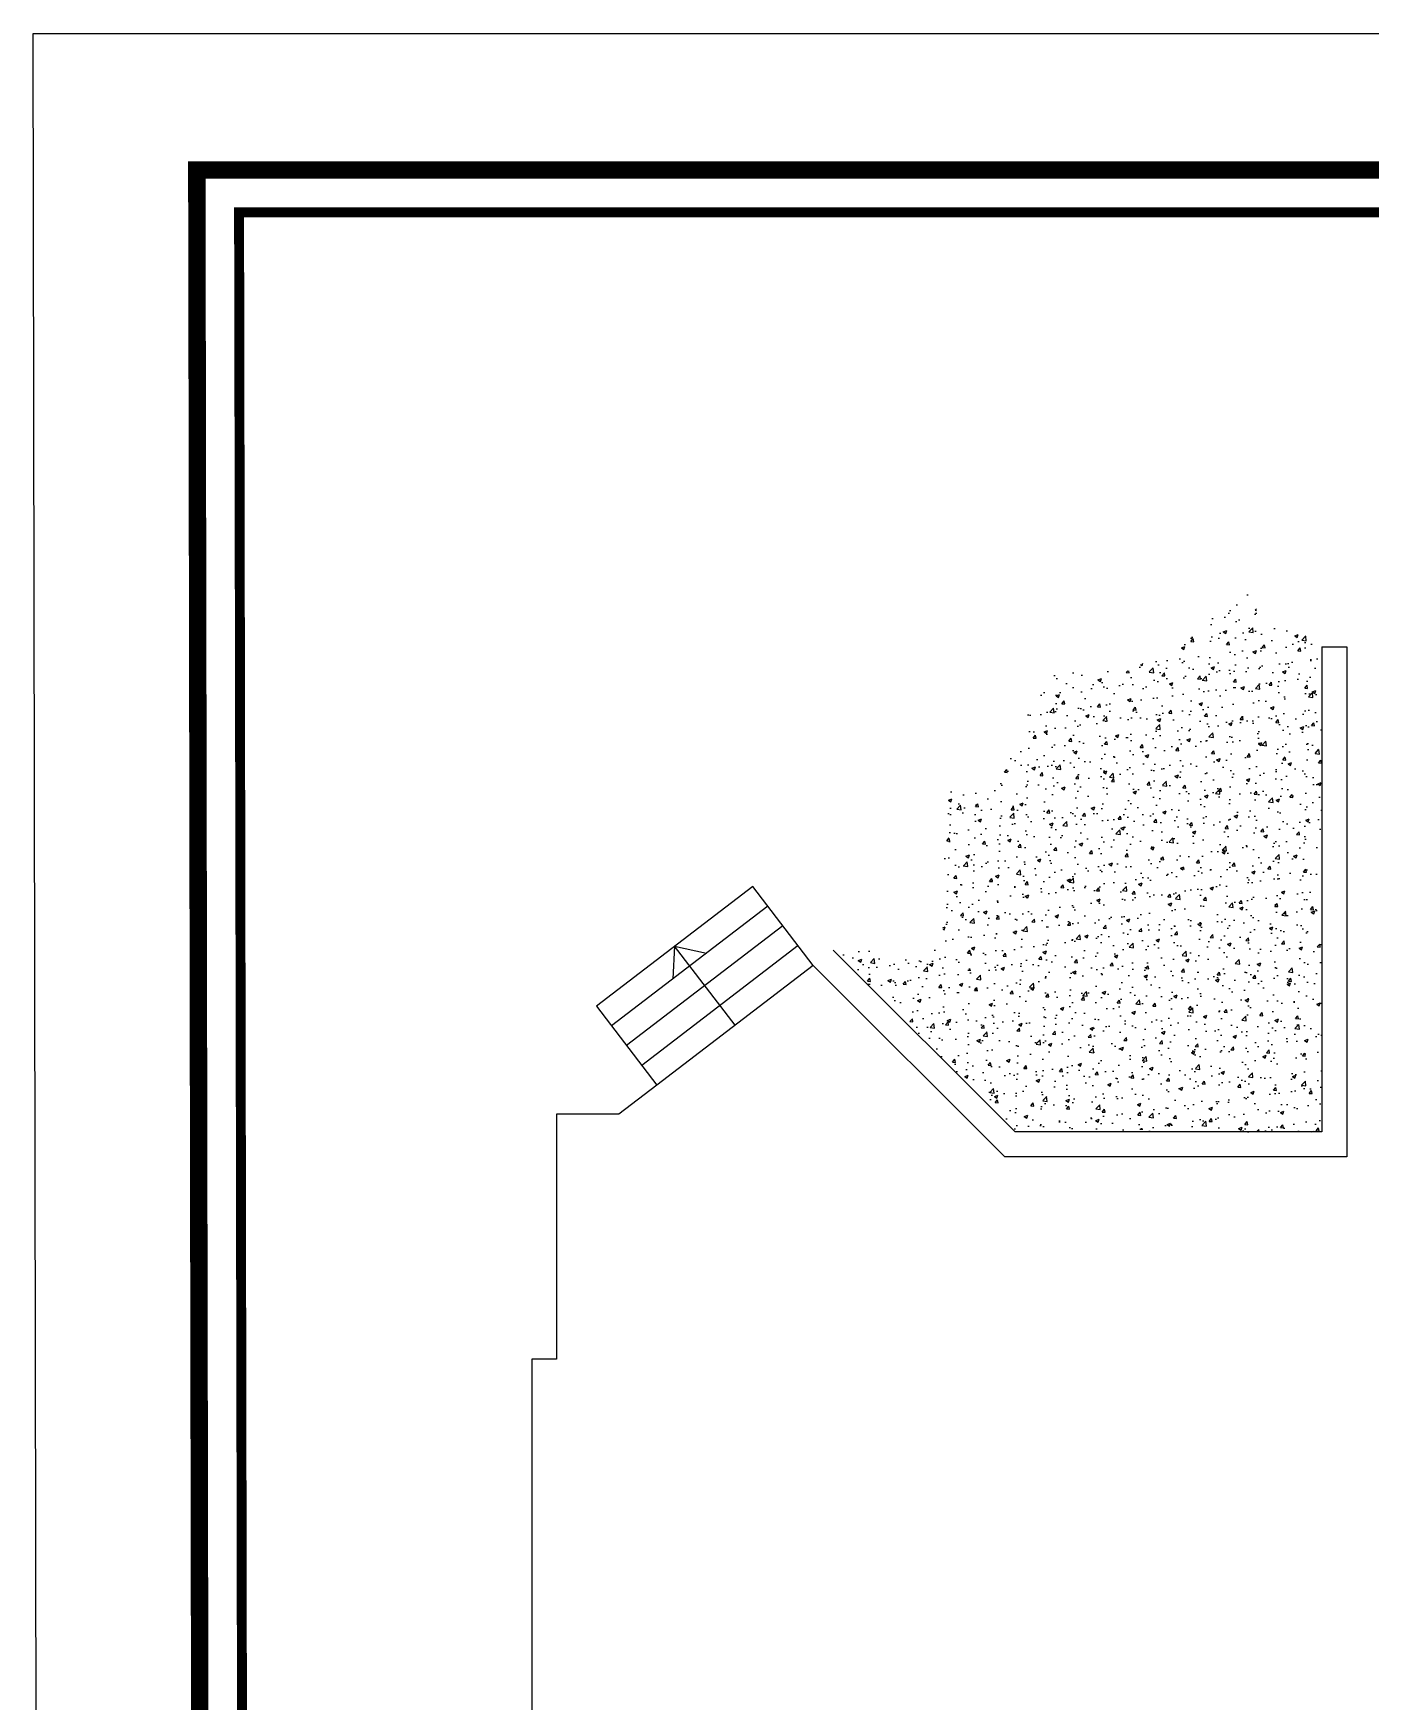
# Model space of a CAD drawing. Header units: centimetres. Extents: x 131563 to 145359, y 24878 to 28066.
# Drawn here: x 131563 to 132639, y 26724 to 28066 of the extents above; entities that cross this region are included whole.
import ezdxf

# ---------------------------------------------------------------- set-up
doc = ezdxf.new("R2010")
doc.units = ezdxf.units.CM
doc.header["$LTSCALE"] = 10
doc.header["$MEASUREMENT"] = 0
doc.layers.add('Auto-Antet', color=7, linetype='Continuous', lineweight=18)
doc.layers.add('LP-DIMENSION_INT_100', color=51, linetype='Continuous')
doc.layers.add('S2000-008 Rakam', color=1, linetype='Continuous')

msp = doc.modelspace()

# ---------------------------------------------------------------- hatches: boundary and pattern name
at = {"layer": 'LP-DIMENSION_INT_100'}
h = msp.add_hatch(dxfattribs=at)
h.set_pattern_fill('AR-CONC', color=3, scale=4)
h.set_pattern_definition([(50, (4122.048, -0.438), (28.6904073, -2.5100854), [3, -33]), (355, (4122.048, -0.438), (-5.5500533, 30.0876853), [2.4, -26.4]), (100.451444, (4124.439, -0.647), (23.140354, 27.5775996), [2.549608, -28.0456845]), (46.1842, (4122.048, 7.562), (42.689653, -6.620771), [4.5, -49.5]), (96.635635, (4125.605, 7.01), (37.386478, 38.964744), [3.824414, -42.06855]), (351.184164, (4122.048, 7.56), (37.386478, 38.964744), [3.6, -39.6]), (21, (4126.048, 5.562), (23.876282, -16.1047556), [3, -33]), (326, (4126.048, 5.562), (9.732613, 29.006002), [2.4, -26.4]), (71.451445, (4128.037, 4.22), (33.608895, 12.901246), [2.5496076, -28.0456845]), (37.5, (4122.048, -0.438), (0.4863942, 13.31575415), [0, -26.08, 0, -26.8, 0, -26.5]), (7.5, (4122.048, -0.438), (10.5227815, 15.7764685), [0, -15.28, 0, -25.48, 0, -10.1]), (327.5, (4113.128, -0.438), (21.35289745, -0.9021949), [0, -10, 0, -31.2, 0, -41.4]), (317.5, (4109.128, -0.438), (23.3274468, 4.0041993), [0, -13, 0, -20.72, 0, -29.4])])
h.paths.add_polyline_path([(132599.6, 27572.5), (132599.6, 27182.2), (132352.9, 27182.2), (132206.6, 27328.5), (132294.9, 27328.5), (132294.9, 27458.7), (132338.4, 27458.7), (132378.3, 27553.2), (132444.3, 27553.2), (132484, 27574.6), (132547, 27623.5), (132547, 27590.6), (132581.5, 27590.6)])

# ---------------------------------------------------------------- linework, layer by layer
msp.add_lwpolyline([(131563.2, 28066), (134727.6, 28066), (134733.1, 24878.1), (131568.8, 24878.1)], close=True)
at = {"layer": 'Auto-Antet', "linetype": 'Continuous'}
msp.add_lwpolyline([(131568.8, 24878.1), (134733.1, 24878.1), (134727.6, 28066), (131563.2, 28066)], close=True, dxfattribs=at)
at = {"layer": 'Auto-Antet', "color": 1}
for points, const_width in [([(134617.6, 27956), (131694.7, 27956), (131700.3, 24988.1), (134623.1, 24988.1)], 14), ([(134583.6, 27922), (131728.7, 27922), (131734.3, 25022.1), (134589.1, 25022.1)], 8)]:
    msp.add_lwpolyline(points, close=True, dxfattribs=dict(at, const_width=const_width))
at = {"layer": 'S2000-008 Rakam'}
for p, q in [((132599.6, 27572.5), (132599.6, 27182.2)), ((132599.6, 27572.5), (132619.6, 27572.5)), ((132190.5, 27316.2), (132141.9, 27379.7)), ((132352.9, 27182.2), (132206.6, 27328.5)), ((132190.5, 27316.2), (132064.7, 27219.9)), ((132344.6, 27162.2), (132190.5, 27316.2)), ((132016.1, 27283.4), (132064.7, 27219.9)), ((132064.7, 27219.9), (132034.1, 27196.5)), ((132034.1, 27196.5), (131984.1, 27196.5)), ((131984.1, 27196.5), (131984.1, 26999.5)), ((132599.6, 27182.2), (132352.9, 27182.2)), ((131984.1, 26999.5), (131964.1, 26999.5)), ((131964.1, 26999.5), (131964.1, 26242.5))]:
    msp.add_line(p, q, dxfattribs=at)
for points in [[(132619.6, 27572.5), (132619.6, 27162.2), (132344.6, 27162.2)], [(132141.9, 27379.7), (132016.1, 27283.4)], [(132154.1, 27363.9), (132028.2, 27267.5)], [(132166.2, 27348), (132040.4, 27251.7)], [(132178.4, 27332.1), (132052.6, 27235.8)], [(132127.6, 27268.1), (132079, 27331.6), (132077.6, 27305.3)], [(132127.6, 27268.1), (132079, 27331.6), (132104.7, 27326.1)]]:
    msp.add_lwpolyline(points, dxfattribs=at)

doc.saveas('drawing.dxf')
